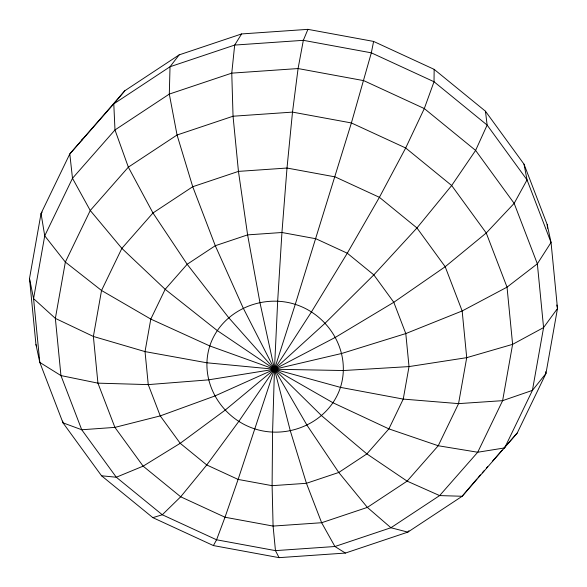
<?xml version="1.0" encoding="UTF-8"?>
<svg xmlns="http://www.w3.org/2000/svg" width="587" height="587" viewBox="0 0 587 587"><rect width="100%" height="100%" fill="white"/><g stroke="black" fill="none" stroke-linecap="round" stroke-linejoin="round"><path stroke-width="0.88" d="M434.153 69.354L434.02 81.74L424.306 108.558L405.683 147.983L379.407 197.32L347.284 253.21L311.492 311.851L274.474 369.238L238.755 421.466L206.763 464.97L180.686 496.793L162.298 514.762L152.847 517.646L101.544 475.786L62.992 422.838L39.806 362.414L35.954 344.547L29.504 278.509L41.046 213.492L69.794 153.933L124.833 90.736L179.16 54.877L241.609 33.936L307.926 29.35L373.603 41.428L434.153 69.354L485.456 111.214L524.008 164.162L547.194 224.586L551.046 242.453L557.496 308.491L545.954 373.508L517.206 433.067L462.167 496.264L407.84 532.123L345.391 553.064L279.074 557.65L213.397 545.572L152.847 517.646M373.603 41.428L371.329 52.83L351.393 122.947L295.268 304.367L274.474 369.238L238.109 479.425L225.012 517.235L216.581 539.791L213.397 545.572M307.926 29.35L303.34 40.327L298.079 68.554L292.509 112.117L287.006 168.036L281.943 232.503L277.673 301.131L274.474 369.238L272.573 432.186L272.104 485.676L273.087 526.077L275.464 550.628L279.074 557.65M81.549 140.726L82.341 139.082M241.609 33.936L234.675 45.074L231.762 73.14L233.046 116.226L238.454 171.389L247.611 234.881L259.902 302.364L274.474 369.238L290.345 430.953L306.436 483.306L321.639 522.723L334.928 546.512L345.391 553.064M179.16 54.877L170.025 66.749L113.79 103.877L69.794 153.933L72.495 178.294L90.251 210.498L121.861 248.367L165.174 289.31L217.227 330.54L274.474 369.238L333.02 402.785L388.88 428.877L438.232 445.746L477.723 452.239L504.659 447.918L532.424 390.384L545.954 373.508L545.661 371.718M408.919 530.729L407.84 532.123L390.92 527.742L367.359 507.395L338.765 472.469L307.082 425.348L274.474 369.238L243.165 307.97L215.29 245.718L192.734 186.717L177.054 135.003L169.305 94.081L170.025 66.749L234.675 45.074L303.34 40.327L371.329 52.83L434.02 81.74L487.129 125.075L527.045 179.893L551.046 242.453L537.347 263.798L507.029 287.16L462.16 310.963L405.793 333.57L341.781 353.447L274.474 369.238L208.466 379.87L148.254 384.617L97.934 383.15L60.945 375.577L39.806 362.414L33.576 298.622L29.504 278.509M42.176 212.09L41.046 213.492L44.729 235.827L33.576 298.622L55.361 318.389L93.377 336.454L145.026 351.598L206.8 362.781L274.474 369.238L343.454 370.536L409.022 366.589L466.716 357.659L512.612 344.349L543.577 327.583L557.496 308.491L556.784 304.991M124.833 90.736L113.79 103.877L114.986 129.947L128.348 167.156L152.972 212.978L187.165 264.282L228.607 317.582L274.474 369.238L321.639 415.735L366.882 453.905L407.121 481.135L439.626 495.589L462.167 496.264L476.827 479.007M478.038 477.635L480.445 474.89M482.25 472.836L484.062 470.781M486.469 468.037L487.68 466.665M492.5 461.177L502.142 450.207M503.345 448.835L505.752 446.098M506.963 444.726L517.206 433.067M101.544 475.786L116.299 477.231L143.133 466.151L180.209 443.302L225.012 410.247L274.474 369.238L325.242 323.07L373.838 274.885L416.961 227.961L451.674 185.514L475.609 150.419L487.129 125.075L485.456 111.214M35.954 344.547L36.607 346.235M524.008 164.162L527.045 179.893L514.161 203.366L486.241 232.988L445.188 266.725L393.796 302.29L335.566 337.254L274.474 369.238L214.681 396.064L160.251 415.897L114.905 427.387L81.732 429.757L62.992 422.838L62.655 421.092M547.194 224.586L547.546 228.233M65.355 262.081L55.361 318.389L60.945 375.577L81.732 429.757L116.299 477.231L162.298 514.762L216.581 539.791L275.464 550.628L334.928 546.512L390.92 527.742L439.626 495.589L477.723 452.239L502.619 400.657L512.612 344.349L507.029 287.16L486.241 232.988L451.674 185.514L405.683 147.983L351.393 122.947L292.509 112.117L233.046 116.226L177.054 135.003L128.348 167.156L90.251 210.498L65.355 262.081L101.536 290.484L150.8 319.093L209.786 345.956L274.474 369.238L340.46 387.369L403.247 399.094L458.557 403.629L502.619 400.657L532.424 390.384L543.577 327.583L537.347 263.798L514.161 203.366L475.609 150.419L424.306 108.558L363.757 80.639L298.079 68.554L231.762 73.14L169.305 94.081L114.986 129.947L72.495 178.294L44.729 235.827L65.355 262.081M101.536 290.484L93.377 336.454L97.934 383.15L114.905 427.387L143.133 466.151L180.686 496.793L225.012 517.235L273.087 526.077L321.639 522.723L367.359 507.395L407.121 481.135L438.232 445.746L458.557 403.629L466.716 357.659L462.16 310.963L445.188 266.725L416.961 227.961L379.407 197.32L335.082 176.878L287.006 168.036L238.454 171.389L192.734 186.717L152.972 212.978L121.861 248.367L101.536 290.484M150.8 319.093L145.026 351.598L148.254 384.617L160.251 415.897L180.209 443.302L206.763 464.97L238.109 479.425L272.104 485.676L306.436 483.306L338.765 472.469L366.882 453.905L388.88 428.877L403.247 399.094L409.022 366.589L405.793 333.57L393.796 302.29L373.838 274.885L347.284 253.21L315.938 238.762L281.943 232.503L247.611 234.881L215.29 245.718L187.165 264.282L165.174 289.31L150.8 319.093M209.786 345.956C198.736 380.875 220.778 418.127 254.978 428.95C289.031 439.861 329.102 422.046 340.46 387.369C351.51 352.442 329.468 315.197 295.268 304.367C261.215 293.463 221.145 311.271 209.786 345.956"/></g></svg>
